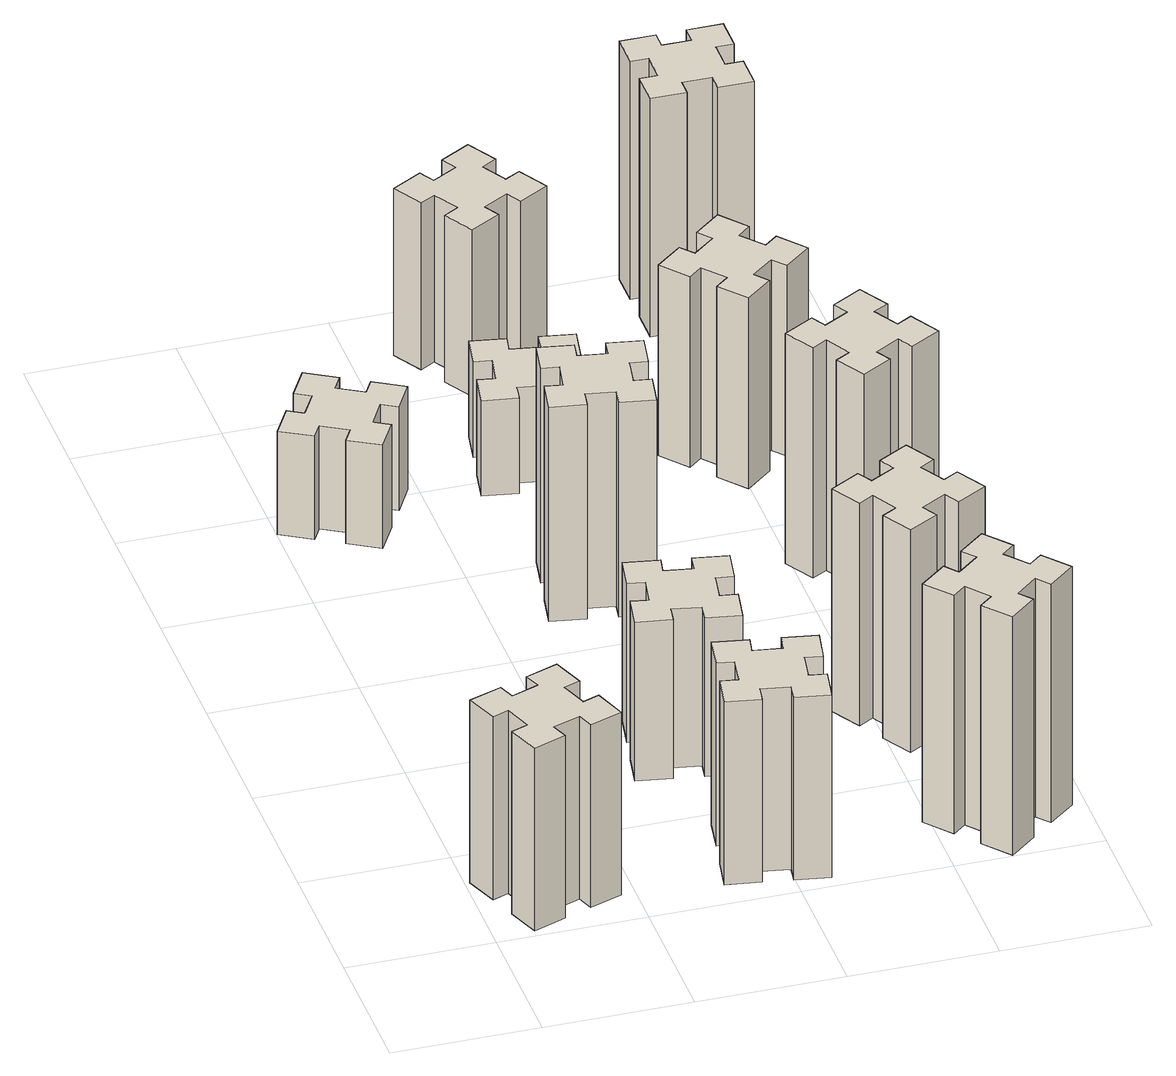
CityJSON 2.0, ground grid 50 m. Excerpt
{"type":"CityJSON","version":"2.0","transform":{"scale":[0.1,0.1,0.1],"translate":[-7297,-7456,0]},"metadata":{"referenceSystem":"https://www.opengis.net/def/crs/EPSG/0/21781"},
"CityObjects":{
"building1":{"type":"Building","attributes":{"class":"1000","function":"1000","usage":"1000","yearOfConstruction":2016,"roofType":"1000","measuredHeight":69,"storeysAboveGround":30,"storeysBelowGround":0},"geometry":[{"type":"Solid","lod":"1","boundaries":[[[[0,1,2,3,4,5,6,7,8,9,10,11,12,13,14,15,16,17,18,19]],[[17,16,20,21]],[[16,15,22,20]],[[15,14,23,22]],[[14,13,24,23]],[[13,12,25,24]],[[12,11,26,25]],[[11,10,27,26]],[[10,9,28,27]],[[9,8,29,28]],[[8,7,30,29]],[[7,6,31,30]],[[6,5,32,31]],[[5,4,33,32]],[[4,3,34,33]],[[3,2,35,34]],[[2,1,36,35]],[[1,0,37,36]],[[0,19,38,37]],[[19,18,39,38]],[[18,17,21,39]],[[24,25,26,27,28,29,30,31,32,33,34,35,36,37,38,39,21,20,22,23]]]]}]},
"building2":{"type":"Building","attributes":{"class":"1000","function":"1000","usage":"1000","yearOfConstruction":2016,"roofType":"1000","measuredHeight":39,"storeysAboveGround":30,"storeysBelowGround":0},"geometry":[{"type":"Solid","lod":"1","boundaries":[[[[40,41,42,43,44,45,46,47,48,49,50,51,52,53,54,55,56,57,58,59]],[[57,56,60,61]],[[56,55,62,60]],[[55,54,63,62]],[[54,53,64,63]],[[53,52,65,64]],[[52,51,66,65]],[[51,50,67,66]],[[50,49,68,67]],[[49,48,69,68]],[[48,47,70,69]],[[47,46,71,70]],[[46,45,72,71]],[[45,44,73,72]],[[44,43,74,73]],[[43,42,75,74]],[[42,41,76,75]],[[41,40,77,76]],[[40,59,78,77]],[[59,58,79,78]],[[58,57,61,79]],[[64,65,66,67,68,69,70,71,72,73,74,75,76,77,78,79,61,60,62,63]]]]}]},
"building3":{"type":"Building","attributes":{"class":"1000","function":"1000","usage":"1000","yearOfConstruction":2016,"roofType":"1000","measuredHeight":69,"storeysAboveGround":30,"storeysBelowGround":0},"geometry":[{"type":"Solid","lod":"1","boundaries":[[[[80,81,82,83,84,85,86,87,88,89,90,91,92,93,94,95,96,97,98,99]],[[97,96,100,101]],[[96,95,102,100]],[[95,94,103,102]],[[94,93,104,103]],[[93,92,105,104]],[[92,91,106,105]],[[91,90,107,106]],[[90,89,108,107]],[[89,88,109,108]],[[88,87,110,109]],[[87,86,111,110]],[[86,85,112,111]],[[85,84,113,112]],[[84,83,114,113]],[[83,82,115,114]],[[82,81,116,115]],[[81,80,117,116]],[[80,99,118,117]],[[99,98,119,118]],[[98,97,101,119]],[[104,105,106,107,108,109,110,111,112,113,114,115,116,117,118,119,101,100,102,103]]]]}]},
"building4":{"type":"Building","attributes":{"class":"1000","function":"1000","usage":"1000","yearOfConstruction":2016,"roofType":"1000","measuredHeight":60,"storeysAboveGround":30,"storeysBelowGround":0},"geometry":[{"type":"Solid","lod":"1","boundaries":[[[[120,121,122,123,124,125,126,127,128,129,130,131,132,133,134,135,136,137,138,139]],[[137,136,140,141]],[[136,135,142,140]],[[135,134,143,142]],[[134,133,144,143]],[[133,132,145,144]],[[132,131,146,145]],[[131,130,147,146]],[[130,129,148,147]],[[129,128,149,148]],[[128,127,150,149]],[[127,126,151,150]],[[126,125,152,151]],[[125,124,153,152]],[[124,123,154,153]],[[123,122,155,154]],[[122,121,156,155]],[[121,120,157,156]],[[120,139,158,157]],[[139,138,159,158]],[[138,137,141,159]],[[144,145,146,147,148,149,150,151,152,153,154,155,156,157,158,159,141,140,142,143]]]]}]},
"building5":{"type":"Building","attributes":{"class":"1000","function":"1000","usage":"1000","yearOfConstruction":2016,"roofType":"1000","measuredHeight":81,"storeysAboveGround":30,"storeysBelowGround":0},"geometry":[{"type":"Solid","lod":"1","boundaries":[[[[160,161,162,163,164,165,166,167,168,169,170,171,172,173,174,175,176,177,178,179]],[[177,176,180,181]],[[176,175,182,180]],[[175,174,183,182]],[[174,173,184,183]],[[173,172,185,184]],[[172,171,186,185]],[[171,170,187,186]],[[170,169,188,187]],[[169,168,189,188]],[[168,167,190,189]],[[167,166,191,190]],[[166,165,192,191]],[[165,164,193,192]],[[164,163,194,193]],[[163,162,195,194]],[[162,161,196,195]],[[161,160,197,196]],[[160,179,198,197]],[[179,178,199,198]],[[178,177,181,199]],[[184,185,186,187,188,189,190,191,192,193,194,195,196,197,198,199,181,180,182,183]]]]}]},
"building6":{"type":"Building","attributes":{"class":"1000","function":"1000","usage":"1000","yearOfConstruction":2016,"roofType":"1000","measuredHeight":36,"storeysAboveGround":30,"storeysBelowGround":0},"geometry":[{"type":"Solid","lod":"1","boundaries":[[[[200,201,202,203,204,205,206,207,208,209,210,211,212,213,214,215,216,217,218,219]],[[217,216,220,221]],[[216,215,222,220]],[[215,214,223,222]],[[214,213,224,223]],[[213,212,225,224]],[[212,211,226,225]],[[211,210,227,226]],[[210,209,228,227]],[[209,208,229,228]],[[208,207,230,229]],[[207,206,231,230]],[[206,205,232,231]],[[205,204,233,232]],[[204,203,234,233]],[[203,202,235,234]],[[202,201,236,235]],[[201,200,237,236]],[[200,219,238,237]],[[219,218,239,238]],[[218,217,221,239]],[[224,225,226,227,228,229,230,231,232,233,234,235,236,237,238,239,221,220,222,223]]]]}]},
"building7":{"type":"Building","attributes":{"class":"1000","function":"1000","usage":"1000","yearOfConstruction":2016,"roofType":"1000","measuredHeight":90,"storeysAboveGround":30,"storeysBelowGround":0},"geometry":[{"type":"Solid","lod":"1","boundaries":[[[[240,241,242,243,244,245,246,247,248,249,250,251,252,253,254,255,256,257,258,259]],[[257,256,260,261]],[[256,255,262,260]],[[255,254,263,262]],[[254,253,264,263]],[[253,252,265,264]],[[252,251,266,265]],[[251,250,267,266]],[[250,249,268,267]],[[249,248,269,268]],[[248,247,270,269]],[[247,246,271,270]],[[246,245,272,271]],[[245,244,273,272]],[[244,243,274,273]],[[243,242,275,274]],[[242,241,276,275]],[[241,240,277,276]],[[240,259,278,277]],[[259,258,279,278]],[[258,257,261,279]],[[264,265,266,267,268,269,270,271,272,273,274,275,276,277,278,279,261,260,262,263]]]]}]},
"building8":{"type":"Building","attributes":{"class":"1000","function":"1000","usage":"1000","yearOfConstruction":2016,"roofType":"1000","measuredHeight":63,"storeysAboveGround":30,"storeysBelowGround":0},"geometry":[{"type":"Solid","lod":"1","boundaries":[[[[280,281,282,283,284,285,286,287,288,289,290,291,292,293,294,295,296,297,298,299]],[[297,296,300,301]],[[296,295,302,300]],[[295,294,303,302]],[[294,293,304,303]],[[293,292,305,304]],[[292,291,306,305]],[[291,290,307,306]],[[290,289,308,307]],[[289,288,309,308]],[[288,287,310,309]],[[287,286,311,310]],[[286,285,312,311]],[[285,284,313,312]],[[284,283,314,313]],[[283,282,315,314]],[[282,281,316,315]],[[281,280,317,316]],[[280,299,318,317]],[[299,298,319,318]],[[298,297,301,319]],[[304,305,306,307,308,309,310,311,312,313,314,315,316,317,318,319,301,300,302,303]]]]}]},
"building9":{"type":"Building","attributes":{"class":"1000","function":"1000","usage":"1000","yearOfConstruction":2016,"roofType":"1000","measuredHeight":84,"storeysAboveGround":30,"storeysBelowGround":0},"geometry":[{"type":"Solid","lod":"1","boundaries":[[[[320,321,322,323,324,325,326,327,328,329,330,331,332,333,334,335,336,337,338,339]],[[337,336,340,341]],[[336,335,342,340]],[[335,334,343,342]],[[334,333,344,343]],[[333,332,345,344]],[[332,331,346,345]],[[331,330,347,346]],[[330,329,348,347]],[[329,328,349,348]],[[328,327,350,349]],[[327,326,351,350]],[[326,325,352,351]],[[325,324,353,352]],[[324,323,354,353]],[[323,322,355,354]],[[322,321,356,355]],[[321,320,357,356]],[[320,339,358,357]],[[339,338,359,358]],[[338,337,341,359]],[[344,345,346,347,348,349,350,351,352,353,354,355,356,357,358,359,341,340,342,343]]]]}]},
"building10":{"type":"Building","attributes":{"class":"1000","function":"1000","usage":"1000","yearOfConstruction":2016,"roofType":"1000","measuredHeight":87,"storeysAboveGround":30,"storeysBelowGround":0},"geometry":[{"type":"Solid","lod":"1","boundaries":[[[[360,361,362,363,364,365,366,367,368,369,370,371,372,373,374,375,376,377,378,379]],[[377,376,380,381]],[[376,375,382,380]],[[375,374,383,382]],[[374,373,384,383]],[[373,372,385,384]],[[372,371,386,385]],[[371,370,387,386]],[[370,369,388,387]],[[369,368,389,388]],[[368,367,390,389]],[[367,366,391,390]],[[366,365,392,391]],[[365,364,393,392]],[[364,363,394,393]],[[363,362,395,394]],[[362,361,396,395]],[[361,360,397,396]],[[360,379,398,397]],[[379,378,399,398]],[[378,377,381,399]],[[384,385,386,387,388,389,390,391,392,393,394,395,396,397,398,399,381,380,382,383]]]]}]},
"building11":{"type":"Building","attributes":{"class":"1000","function":"1000","usage":"1000","yearOfConstruction":2016,"roofType":"1000","measuredHeight":72,"storeysAboveGround":30,"storeysBelowGround":0},"geometry":[{"type":"Solid","lod":"1","boundaries":[[[[400,401,402,403,404,405,406,407,408,409,410,411,412,413,414,415,416,417,418,419]],[[417,416,420,421]],[[416,415,422,420]],[[415,414,423,422]],[[414,413,424,423]],[[413,412,425,424]],[[412,411,426,425]],[[411,410,427,426]],[[410,409,428,427]],[[409,408,429,428]],[[408,407,430,429]],[[407,406,431,430]],[[406,405,432,431]],[[405,404,433,432]],[[404,403,434,433]],[[403,402,435,434]],[[402,401,436,435]],[[401,400,437,436]],[[400,419,438,437]],[[419,418,439,438]],[[418,417,421,439]],[[424,425,426,427,428,429,430,431,432,433,434,435,436,437,438,439,421,420,422,423]]]]}]},
"building12":{"type":"Building","attributes":{"class":"1000","function":"1000","usage":"1000","yearOfConstruction":2016,"roofType":"1000","measuredHeight":90,"storeysAboveGround":30,"storeysBelowGround":0},"geometry":[{"type":"Solid","lod":"1","boundaries":[[[[440,441,442,443,444,445,446,447,448,449,450,451,452,453,454,455,456,457,458,459]],[[457,456,460,461]],[[456,455,462,460]],[[455,454,463,462]],[[454,453,464,463]],[[453,452,465,464]],[[452,451,466,465]],[[451,450,467,466]],[[450,449,468,467]],[[449,448,469,468]],[[448,447,470,469]],[[447,446,471,470]],[[446,445,472,471]],[[445,444,473,472]],[[444,443,474,473]],[[443,442,475,474]],[[442,441,476,475]],[[441,440,477,476]],[[440,459,478,477]],[[459,458,479,478]],[[458,457,461,479]],[[464,465,466,467,468,469,470,471,472,473,474,475,476,477,478,479,461,460,462,463]]]]}]}
},
"vertices":[
[245,366,0],[151,332,0],[130,388,0],[17,347,0],[59,234,0],[115,255,0],[149,161,0],[93,140,0],[134,27,0],[247,69,0],[226,125,0],[320,159,0],[340,103,0],[453,144,0],[412,257,0],[356,236,0],[322,330,0],[378,350,0],[337,463,0],[224,422,0],[322,330,690],[378,350,690],[356,236,690],[412,257,690],[453,144,690],[340,103,690],[320,159,690],[226,125,690],[247,69,690],[134,27,690],[93,140,690],[149,161,690],[115,255,690],[59,234,690],[17,347,690],[130,388,690],[151,332,690],[245,366,690],[224,422,690],[337,463,690],
[306,2367,0],[356,2454,0],[408,2424,0],[468,2528,0],[364,2588,0],[334,2536,0],[247,2586,0],[277,2638,0],[173,2698,0],[113,2594,0],[165,2564,0],[115,2477,0],[63,2507,0],[3,2403,0],[107,2343,0],[137,2395,0],[224,2345,0],[194,2293,0],[298,2233,0],[358,2337,0],[224,2345,390],[194,2293,390],[137,2395,390],[107,2343,390],[3,2403,390],[63,2507,390],[115,2477,390],[165,2564,390],[113,2594,390],[173,2698,390],[277,2638,390],[247,2586,390],[334,2536,390],[364,2588,390],[468,2528,390],[408,2424,390],[356,2454,390],[306,2367,390],[358,2337,390],[298,2233,390],
[876,314,0],[858,215,0],[799,226,0],[778,107,0],[897,87,0],[907,146,0],[1005,128,0],[995,69,0],[1113,48,0],[1134,167,0],[1075,177,0],[1092,275,0],[1151,265,0],[1172,383,0],[1054,404,0],[1044,345,0],[945,362,0],[956,421,0],[837,442,0],[817,324,0],[945,362,690],[956,421,690],[1044,345,690],[1054,404,690],[1172,383,690],[1151,265,690],[1092,275,690],[1075,177,690],[1134,167,690],[1113,48,690],[995,69,690],[1005,128,690],[907,146,690],[897,87,690],[778,107,690],[799,226,690],[858,215,690],[876,314,690],[817,324,690],[837,442,690],
[776,954,0],[758,855,0],[699,866,0],[678,747,0],[797,727,0],[807,786,0],[905,768,0],[895,709,0],[1013,688,0],[1034,807,0],[975,817,0],[992,915,0],[1051,905,0],[1072,1023,0],[954,1044,0],[944,985,0],[845,1002,0],[856,1061,0],[737,1082,0],[717,964,0],[845,1002,600],[856,1061,600],[944,985,600],[954,1044,600],[1072,1023,600],[1051,905,600],[992,915,600],[975,817,600],[1034,807,600],[1013,688,600],[895,709,600],[905,768,600],[807,786,600],[797,727,600],[678,747,600],[699,866,600],[758,855,600],[776,954,600],[717,964,600],[737,1082,600],
[807,1726,0],[905,1708,0],[895,1649,0],[1013,1628,0],[1034,1747,0],[975,1757,0],[992,1855,0],[1051,1845,0],[1072,1963,0],[954,1984,0],[944,1925,0],[845,1942,0],[856,2001,0],[737,2022,0],[717,1904,0],[776,1894,0],[758,1795,0],[699,1806,0],[678,1687,0],[797,1667,0],[758,1795,810],[699,1806,810],[776,1894,810],[717,1904,810],[737,2022,810],[856,2001,810],[845,1942,810],[944,1925,810],[954,1984,810],[1072,1963,810],[1051,1845,810],[992,1855,810],[975,1757,810],[1034,1747,810],[1013,1628,810],[895,1649,810],[905,1708,810],[807,1726,810],[797,1667,810],[678,1687,810],
[944,2665,0],[845,2682,0],[856,2741,0],[737,2762,0],[717,2644,0],[776,2634,0],[758,2535,0],[699,2546,0],[678,2427,0],[797,2407,0],[807,2466,0],[905,2448,0],[895,2389,0],[1013,2368,0],[1034,2487,0],[975,2497,0],[992,2595,0],[1051,2585,0],[1072,2703,0],[954,2724,0],[992,2595,360],[1051,2585,360],[975,2497,360],[1034,2487,360],[1013,2368,360],[895,2389,360],[905,2448,360],[807,2466,360],[797,2407,360],[678,2427,360],[699,2546,360],[758,2535,360],[776,2634,360],[717,2644,360],[737,2762,360],[856,2741,360],[845,2682,360],[944,2665,360],[954,2724,360],[1072,2703,360],
[1748,129,0],[1824,193,0],[1863,147,0],[1955,224,0],[1878,316,0],[1832,278,0],[1767,354,0],[1813,393,0],[1736,485,0],[1644,408,0],[1683,362,0],[1606,297,0],[1568,343,0],[1476,266,0],[1553,174,0],[1599,213,0],[1663,136,0],[1617,98,0],[1694,6,0],[1786,83,0],[1663,136,900],[1617,98,900],[1599,213,900],[1553,174,900],[1476,266,900],[1568,343,900],[1606,297,900],[1683,362,900],[1644,408,900],[1736,485,900],[1813,393,900],[1767,354,900],[1832,278,900],[1878,316,900],[1955,224,900],[1863,147,900],[1824,193,900],[1748,129,900],[1786,83,900],[1694,6,900],
[996,3217,0],[946,3304,0],[998,3334,0],[938,3438,0],[834,3378,0],[864,3326,0],[777,3276,0],[747,3328,0],[643,3268,0],[703,3164,0],[755,3194,0],[805,3107,0],[753,3077,0],[813,2973,0],[917,3033,0],[887,3085,0],[974,3135,0],[1004,3083,0],[1108,3143,0],[1048,3247,0],[974,3135,630],[1004,3083,630],[887,3085,630],[917,3033,630],[813,2973,630],[753,3077,630],[805,3107,630],[755,3194,630],[703,3164,630],[643,3268,630],[747,3328,630],[777,3276,630],[864,3326,630],[834,3378,630],[938,3438,630],[998,3334,630],[946,3304,630],[996,3217,630],[1048,3247,630],[1108,3143,630],
[1495,874,0],[1545,787,0],[1493,757,0],[1553,653,0],[1657,713,0],[1627,765,0],[1714,815,0],[1744,763,0],[1848,823,0],[1788,927,0],[1736,897,0],[1686,984,0],[1738,1014,0],[1678,1118,0],[1574,1058,0],[1604,1006,0],[1517,956,0],[1487,1008,0],[1383,948,0],[1443,844,0],[1517,956,840],[1487,1008,840],[1604,1006,840],[1574,1058,840],[1678,1118,840],[1738,1014,840],[1686,984,840],[1736,897,840],[1788,927,840],[1848,823,840],[1744,763,840],[1714,815,840],[1627,765,840],[1657,713,840],[1553,653,840],[1493,757,840],[1545,787,840],[1495,874,840],[1443,844,840],[1383,948,840],
[1836,1737,0],[1786,1824,0],[1838,1854,0],[1778,1958,0],[1674,1898,0],[1704,1846,0],[1617,1796,0],[1587,1848,0],[1483,1788,0],[1543,1684,0],[1595,1714,0],[1645,1627,0],[1593,1597,0],[1653,1493,0],[1757,1553,0],[1727,1605,0],[1814,1655,0],[1844,1603,0],[1948,1663,0],[1888,1767,0],[1814,1655,870],[1844,1603,870],[1727,1605,870],[1757,1553,870],[1653,1493,870],[1593,1597,870],[1645,1627,870],[1595,1714,870],[1543,1684,870],[1483,1788,870],[1587,1848,870],[1617,1796,870],[1704,1846,870],[1674,1898,870],[1778,1958,870],[1838,1854,870],[1786,1824,870],[1836,1737,870],[1888,1767,870],[1948,1663,870],
[1399,2433,0],[1463,2356,0],[1417,2318,0],[1494,2226,0],[1586,2303,0],[1548,2349,0],[1624,2413,0],[1663,2367,0],[1755,2444,0],[1678,2536,0],[1632,2498,0],[1567,2574,0],[1613,2613,0],[1536,2705,0],[1444,2628,0],[1483,2582,0],[1406,2517,0],[1368,2563,0],[1276,2486,0],[1353,2394,0],[1406,2517,720],[1368,2563,720],[1483,2582,720],[1444,2628,720],[1536,2705,720],[1613,2613,720],[1567,2574,720],[1632,2498,720],[1678,2536,720],[1755,2444,720],[1663,2367,720],[1624,2413,720],[1548,2349,720],[1586,2303,720],[1494,2226,720],[1417,2318,720],[1463,2356,720],[1399,2433,720],[1353,2394,720],[1276,2486,720],
[1565,3195,0],[1665,3195,0],[1665,3135,0],[1785,3135,0],[1785,3255,0],[1725,3255,0],[1725,3355,0],[1785,3355,0],[1785,3475,0],[1665,3475,0],[1665,3415,0],[1565,3415,0],[1565,3475,0],[1445,3475,0],[1445,3355,0],[1505,3355,0],[1505,3255,0],[1445,3255,0],[1445,3135,0],[1565,3135,0],[1505,3255,900],[1445,3255,900],[1505,3355,900],[1445,3355,900],[1445,3475,900],[1565,3475,900],[1565,3415,900],[1665,3415,900],[1665,3475,900],[1785,3475,900],[1785,3355,900],[1725,3355,900],[1725,3255,900],[1785,3255,900],[1785,3135,900],[1665,3135,900],[1665,3195,900],[1565,3195,900],[1565,3135,900],[1445,3135,900]
]}
